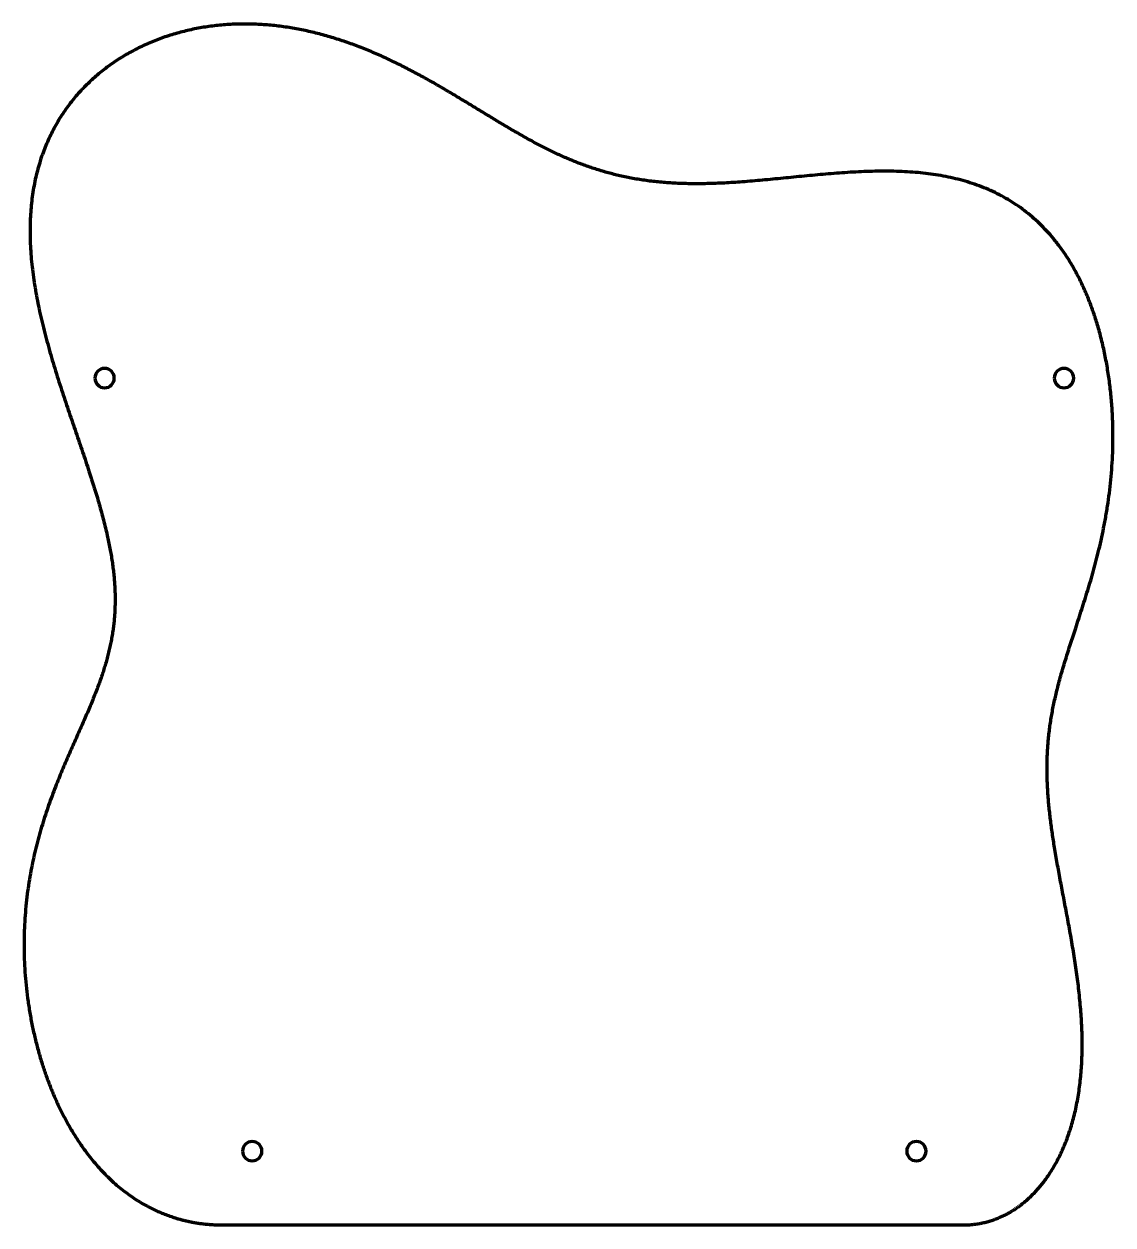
# Model space of a CAD drawing. Header units: millimetres. Extents: x 119 to 709, y 109 to 760.
import ezdxf

# ---------------------------------------------------------------- set-up
doc = ezdxf.new("R2010")
doc.units = ezdxf.units.MM
doc.header["$LTSCALE"] = 0.75
doc.layers.add('Visibile', color=7, linetype='Continuous', lineweight=70)

msp = doc.modelspace()

# ---------------------------------------------------------------- linework, layer by layer
at = {"layer": 'Visibile', "extrusion": (0, 1, 0)}
msp.add_line((227.54, 109.15, 2.5), (627.73, 109.15, 2.5), dxfattribs=at)
at = {"layer": 'Visibile', "extrusion": (1e-16, 0, -1)}
for centre in [(-162.72, 568.15, -2.5), (-682.72, 568.15, -2.5), (-242.72, 149.15, -2.5), (-602.72, 149.15, -2.5)]:
    msp.add_circle(centre, 5.25, dxfattribs=at)
at = {"layer": 'Visibile'}
msp.add_open_spline([(627.73, 109.15, 2.5), (632.9, 109.15, 2.5), (642.9, 110.36, 2.5), (656.9, 115.81, 2.5), (673.13, 130.02, 2.5), (687.39, 157.3, 2.5), (693.94, 191.36, 2.5), (692.79, 229.22, 2.5), (686.42, 268.13, 2.5), (678.49, 305.85, 2.5), (672.92, 340.94, 2.5), (672.71, 373.12, 2.5), (679.02, 403.55, 2.5), (690.01, 435.15, 2.5), (701.96, 471.11, 2.5), (710.29, 513.6, 2.5), (710.63, 561.7, 2.5), (699.79, 611.45, 2.5), (677.06, 650.52, 2.5), (644.28, 673.61, 2.5), (604.73, 681.96, 2.5), (562.36, 680.3, 2.5), (520.9, 675.09, 2.5), (483.06, 672.16, 2.5), (449.58, 674.6, 2.5), (419.83, 683.14, 2.5), (392.28, 696.9, 2.5), (365.12, 713.81, 2.5), (336.78, 731.3, 2.5), (306.39, 746.77, 2.5), (273.79, 757.73, 2.5), (239.6, 762.08, 2.5), (205.27, 758.3, 2.5), (173.26, 745.72, 2.5), (146.66, 724.56, 2.5), (128.35, 695.75, 2.5), (120.21, 660.81, 2.5), (122.4, 621.7, 2.5), (132.53, 580.72, 2.5), (146.63, 540.12, 2.5), (160.12, 501.83, 2.5), (168.81, 467.04, 2.5), (169.84, 435.98, 2.5), (162.81, 407.4, 2.5), (150.01, 378.75, 2.5), (135.24, 347.21, 2.5), (122.87, 310.66, 2.5), (116.92, 268.46, 2.5), (119.95, 222.66, 2.5), (132.79, 177.84, 2.5), (155.25, 139.68, 2.5), (180.25, 118.98, 2.5), (202.56, 110.94, 2.5), (218.96, 109.15, 2.5), (227.54, 109.15, 2.5)], degree=5, dxfattribs=at)

doc.saveas('drawing.dxf')
